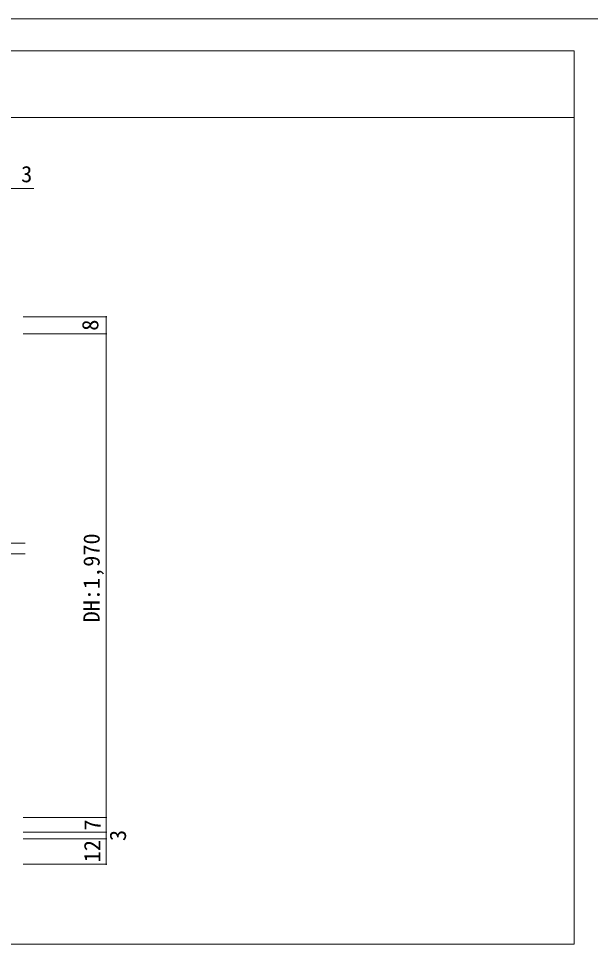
# Model space of a CAD drawing. Units: millimetres on the paper, enlarged 10 times, with parts at other scales. Extents: x -1985 to 2015, y -1370 to 1400.
# Drawn here: x -477 to 420, y -78 to 1400 of the extents above; entities that cross this region are included whole.
import ezdxf
from ezdxf.enums import TextEntityAlignment as Align

# ---------------------------------------------------------------- set-up
doc = ezdxf.new("R2010")
doc.units = ezdxf.units.MM
doc.header["$LTSCALE"] = 10
doc.linetypes.add('DOUBLE_CHAIN2', pattern=[12.8, 9, -1, 0.6, -0.6, 0.6, -1])
for name, color, linetype, lineweight in [('1-1_0', 7, 'Continuous', 20), ('2-0_18', 7, 'Continuous', 20), ('2-1', 7, 'Continuous', 18)]:
    doc.layers.add(name, color=color, linetype=linetype, lineweight=lineweight)
doc.styles.add('ＭＳ ゴシック', font='')
doc.styles.get('ＭＳ ゴシック').set_extended_font_data('MS Gothic')

msp = doc.modelspace()

# ---------------------------------------------------------------- linework, layer by layer
at = {"layer": '1-1_0'}
for p, q in [((-1935, 1350), (395, 1350)), ((-1935, 1350), (395, 1350)), ((395, -52.5), (395, 1350)), ((395, 1350), (395, -52.5)), ((-1935, 1245), (395, 1245)), ((-1935, 1245), (395, 1245))]:
    msp.add_line(p, q, dxfattribs=at)
msp.add_lwpolyline([(-1985, -1370), (2015, -1370), (2015, 1400), (-1985, 1400)], close=True, dxfattribs=at)
msp.add_lwpolyline([(395, -52.5), (-1935, -52.5), (-1935, 1350)], dxfattribs=at)
msp.add_lwpolyline([(395, -52.5), (-1935, -52.5), (-1935, 1350)], dxfattribs=at)
at = {"layer": '2-0_18', "linetype": 'DOUBLE_CHAIN2'}
for p, q in [((-466.67, 576.76), (-1073.33, 576.76)), ((-466.67, 560.09), (-1073.33, 560.09))]:
    msp.add_line(p, q, dxfattribs=at)
at = {"layer": '2-0_18', "color": 4, "lineweight": 9}
msp.add_line((-339.51, 113.18), (-339.51, 73.18), dxfattribs=at)
at = {"layer": '2-1', "color": 4, "lineweight": 9}
for p, q in [((-470, 932.24), (-339.51, 932.24)), ((-339.51, 904.59), (-339.51, 932.24)), ((-339.51, 877.92), (-339.51, 905.58)), ((-470, 123.18), (-339.51, 123.18)), ((-470, 113.18), (-339.51, 113.18)), ((-470, 73.18), (-339.51, 73.18)), ((-470, 73.18), (-339.51, 73.18))]:
    msp.add_line(p, q, dxfattribs=at)
for points in [[(-1086.94, 1133.66), (-1056.67, 1133.66), (-1046.67, 1133.66), (-493.33, 1133.66), (-483.33, 1133.66), (-453.06, 1133.66)], [(-470, 905.58), (-339.51, 905.58), (-339.51, 97.43)], [(-470, 146.51), (-339.51, 146.51), (-339.51, 113.18)]]:
    msp.add_lwpolyline(points, dxfattribs=at)
for centre, start, end in [((-339.51, 932.24), 90, 270), ((-339.51, 932.24), 270, 90), ((-339.51, 905.58), 90, 270), ((-339.51, 905.58), 270, 90), ((-339.51, 146.51), 90, 270), ((-339.51, 146.51), 90, 270), ((-339.51, 146.51), 270, 90), ((-339.51, 146.51), 270, 90), ((-339.51, 123.18), 90, 270), ((-339.51, 123.18), 270, 90), ((-339.51, 113.18), 90, 270), ((-339.51, 113.18), 270, 90), ((-339.51, 73.18), 90, 270), ((-339.51, 73.18), 90, 270), ((-339.51, 73.18), 270, 90), ((-339.51, 73.18), 270, 90)]:
    msp.add_arc(centre, 0.521, start, end, dxfattribs=at)

# ---------------------------------------------------------------- texts
at = {"layer": '2-0_18', "style": 'ＭＳ ゴシック'}
for s, p in [('7', (-340.58, 125.81)), ('3', (-300.66, 109.46))]:
    msp.add_text(s, height=25.66, rotation=90, dxfattribs=at).set_placement(p, align=Align.BOTTOM_LEFT)
at = {"layer": '2-1', "style": 'ＭＳ ゴシック'}
msp.add_text('3', height=25.66, dxfattribs=at).set_placement((-472.92, 1135.75), align=Align.BOTTOM_LEFT)
for s, p in [('8', (-344.06, 910.45)), ('DH:1,970', (-342.01, 452.68)), ('12', (-341.04, 76.12))]:
    msp.add_text(s, height=25.66, rotation=90, dxfattribs=at).set_placement(p, align=Align.BOTTOM_LEFT)

doc.saveas('drawing.dxf')
